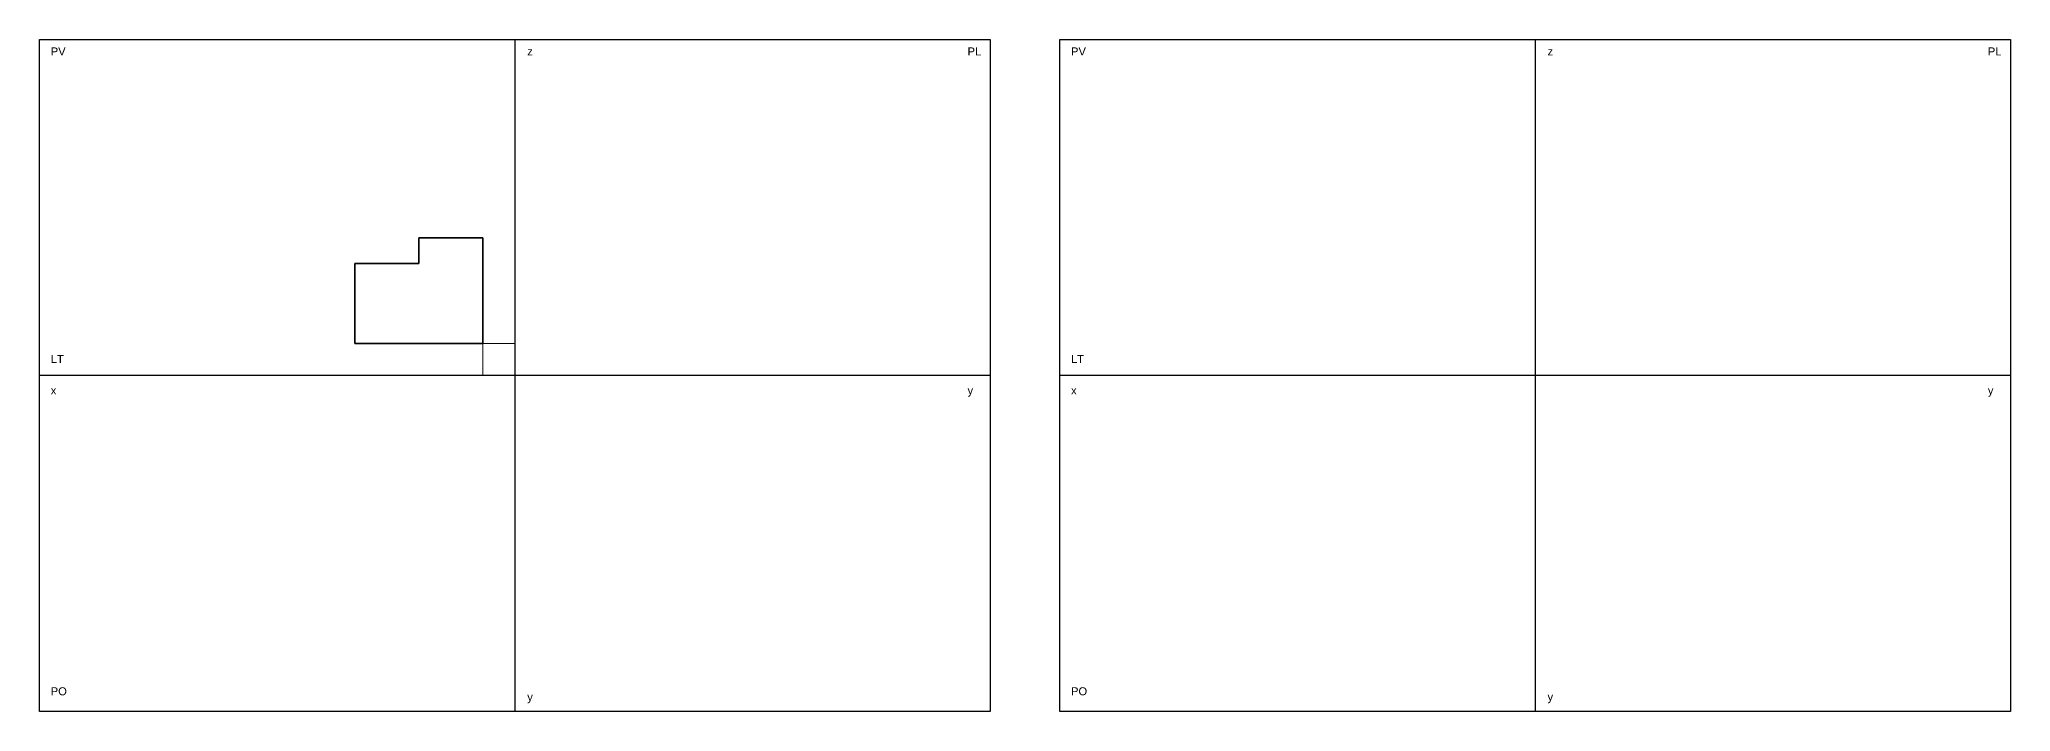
# Model space of a CAD drawing. Header units: millimetres. Extents: x 49 to 2598, y 49 to 259.
# Drawn here: x 692 to 1308, y 49 to 259 of the extents above; entities that cross this region are included whole.
import ezdxf

# ---------------------------------------------------------------- set-up
doc = ezdxf.new("R2010")
doc.units = ezdxf.units.MM
for name, color, linetype, lineweight in [('linea sottile', 4, 'Continuous', 15), ('Linea spessa', 7, 'Continuous', 35), ('Squadratura', 6, 'Continuous', 25), ('testo', 1, 'Continuous', 20)]:
    doc.layers.add(name, color=color, linetype=linetype, lineweight=lineweight)
doc.styles.get("Standard").update_dxf_attribs({"font": 'arial.ttf'})

msp = doc.modelspace()

# ---------------------------------------------------------------- linework, layer by layer
at = {"layer": 'linea sottile'}
for p, q in [((840.805, 164.158), (830.805, 164.158)), ((830.805, 164.158), (830.805, 154.158))]:
    msp.add_line(p, q, dxfattribs=at)
at = {"layer": 'Linea spessa'}
for p, q in [((810.805, 189.158), (810.805, 197.158)), ((810.805, 197.158), (830.805, 197.158)), ((830.805, 197.158), (830.805, 164.158)), ((790.805, 164.158), (790.805, 189.158)), ((790.805, 189.158), (810.805, 189.158)), ((830.805, 164.158), (790.805, 164.158))]:
    msp.add_line(p, q, dxfattribs=at)
at = {"layer": 'Squadratura'}
for p, q in [((692.305, 49.158), (692.305, 259.158)), ((692.305, 259.158), (989.305, 259.158)), ((840.805, 259.158), (840.805, 49.158)), ((989.305, 259.158), (989.305, 49.158)), ((1010.991, 49.158), (1010.991, 259.158)), ((1010.991, 259.158), (1307.991, 259.158)), ((1159.491, 259.158), (1159.491, 49.158)), ((1307.991, 259.158), (1307.991, 49.158)), ((989.305, 154.158), (692.305, 154.158)), ((1307.991, 154.158), (1010.991, 154.158)), ((989.305, 49.158), (692.305, 49.158)), ((1307.991, 49.158), (1010.991, 49.158))]:
    msp.add_line(p, q, dxfattribs=at)

# ---------------------------------------------------------------- texts
at = {"layer": 'testo', "char_height": 2.5, "attachment_point": 1}
for s, insert in [('PV', (695.832, 256.658)), ('z', (844.673, 256.658)), ('PL', (982.203, 256.658)), ('PV', (1014.518, 256.658)), ('z', (1163.359, 256.658)), ('PL', (1300.889, 256.658)), ('LT', (695.832, 160.572)), ('LT', (1014.518, 160.572)), ('x', (695.832, 150.756)), ('y', (982.203, 150.756)), ('x', (1014.518, 150.756)), ('y', (1300.889, 150.756)), ('PO', (695.832, 56.752)), ('PO', (1014.518, 56.752)), ('y', (844.673, 55.013)), ('y', (1163.359, 55.013))]:
    msp.add_mtext_dynamic_manual_height_columns(s, width=14.2434, gutter_width=12.5, heights=[0], dxfattribs=dict(at, insert=insert))

doc.saveas('drawing.dxf')
